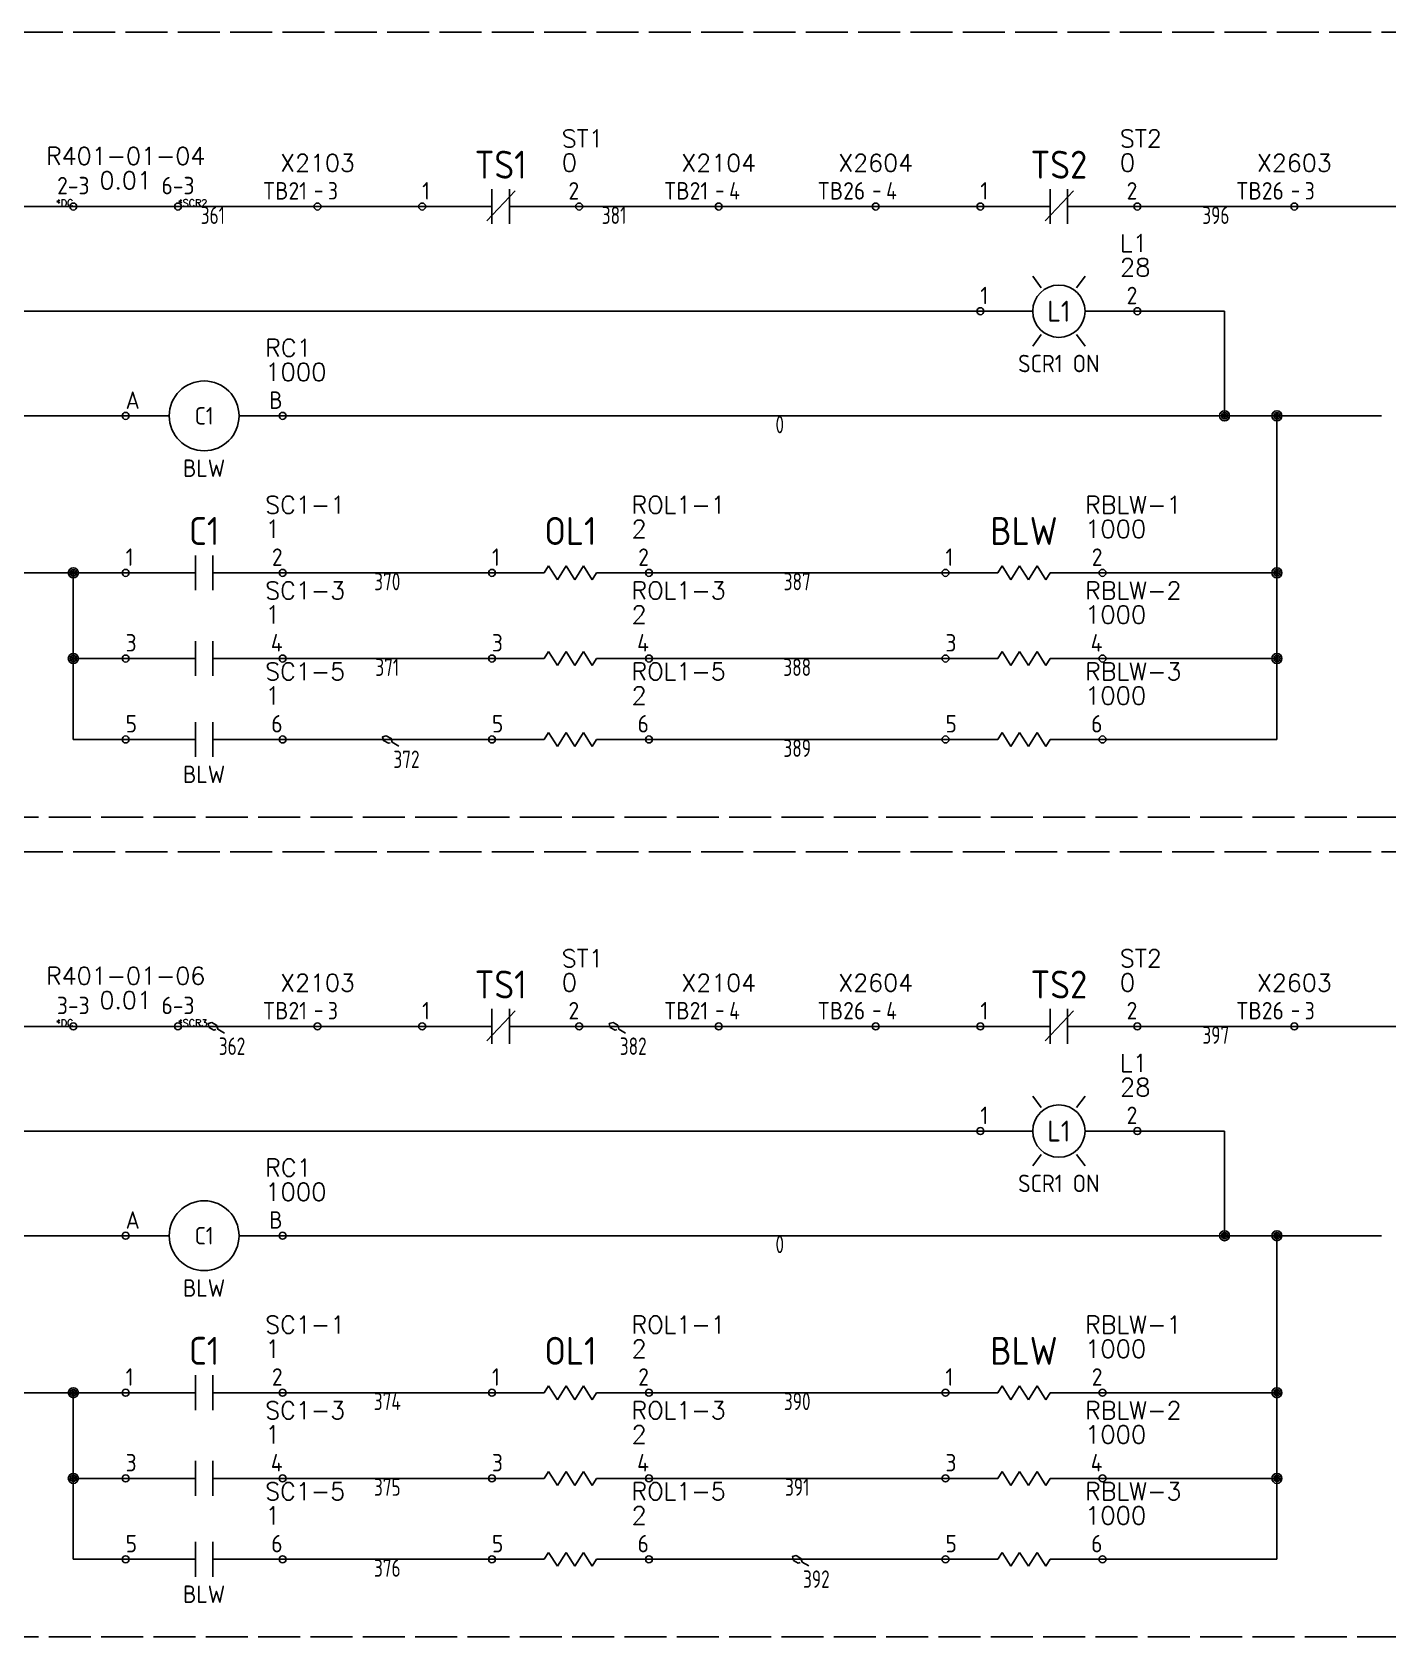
# Model space of a CAD drawing. Header units: millimetres. Extents: x -192 to 1556, y 0 to 646.
# Drawn here: x 221.6 to 415.9, y 275 to 505 of the extents above; entities that cross this region are included whole.
import ezdxf
from ezdxf.enums import TextEntityAlignment as Align

# ---------------------------------------------------------------- set-up
doc = ezdxf.new("R2010")
doc.units = ezdxf.units.MM
doc.header["$LTSCALE"] = 0.5
doc.linetypes.add('ACAD_ISO02W100', pattern=[15, 12, -3])
for name, color, linetype in [('LOCBOX', 7, 'ACAD_ISO02W100'), ('NETLIST', 50, 'Continuous'), ('SYMS', 7, 'Continuous'), ('WIREFIXED', 7, 'Continuous'), ('WIRENO', 7, 'Continuous'), ('WIRES', 7, 'Continuous')]:
    doc.layers.add(name, color=color, linetype=linetype)
doc.styles.get("Standard").update_dxf_attribs({"font": 'txt.shx', "bigfont": 'gbcbig.shx'})
doc.styles.add('WD_IEC', font='isocp2.shx', dxfattribs={"width": 0.9, "height": 4})

# ---------------------------------------------------------------- blocks, each defined once
blk = doc.blocks.new('CONTACT-NC')
for p, q in [((10, -2.5), (10, 2.5)), ((12.5, -2.5), (12.5, 2.5)), ((0, 0), (10, 0)), ((13.35, 2.25), (9.28, -2.05)), ((12.5, 0), (22.5, 0))]:
    blk.add_line(p, q)
for centre in [(0, 0), (22.5, 0)]:
    blk.add_circle(centre, 0.5)
at = {"style": 'WD_IEC', "flags": 1}
blk.add_attdef('LOC', text='', height=4, dxfattribs=at).set_placement((11.25, 11), align=Align.MIDDLE_CENTER)
at = {"style": 'WD_IEC'}
for tag, height, p in [('TAG1', 4, (11.25, 6)), ('DESC1', 2.5, (11.25, -5))]:
    blk.add_attdef(tag, text='', height=height, dxfattribs=at).set_placement(p, align=Align.MIDDLE_CENTER)
for tag, p, height, flags in [('TERM01', (0, 1), 2.5, 8), ('X4TERM01', (0, 0), 0.64, 1), ('X1TERM02', (22.5, 0), 0.64, 1)]:
    blk.add_attdef(tag, p, '', height=height, dxfattribs=dict(at, flags=flags))
at = {"style": 'WD_IEC', "flags": 8}
blk.add_attdef('TERM02', text='', height=2.5, dxfattribs=at).set_placement((22.5, 1), align=Align.RIGHT)
at = {"layer": 'NETLIST'}
for tag, p, height in [('NETTAG', (20, 8.5), 2.5), ('NETVALUE', (20, 5), 2.56)]:
    blk.add_attdef(tag, p, '', height=height, dxfattribs=at)
blk = doc.blocks.new('TBH-1')
blk.add_line((-0.33, 2.17), (0.65, 2.17))
blk.add_circle((0, 0), 0.5)
at = {"style": 'WD_IEC', "flags": 1}
blk.add_attdef('LOC', text='', height=4, dxfattribs=at).set_placement((-15, 7.5), align=Align.MIDDLE_LEFT)
at = {"style": 'WD_IEC'}
blk.add_attdef('TAG1', text='', height=2.5, dxfattribs=at).set_placement((-1.5, 1), align=Align.RIGHT)
at = {"style": 'WD_IEC', "width": 0.9}
blk.add_attdef('TERM01', (1.5, 1), '', height=2.5, dxfattribs=at)
at = {"style": 'WD_IEC', "flags": 1}
blk.add_attdef('X1TERM01', (0, 0), '', height=0.5, dxfattribs=at)
at = {"layer": 'NETLIST'}
for tag, p in [('NETTAG', (0, 5)), ('NETVALUE', (0, -2.5))]:
    blk.add_attdef(tag, text='', height=2.5, dxfattribs=at).set_placement(p, align=Align.CENTER)
blk = doc.blocks.new('INTERCONNECT-H1')
blk.add_line((-2.5, 0), (12.5, 0))
for centre in [(-2.5, 0), (12.5, 0)]:
    blk.add_circle(centre, 0.5)
at = {"style": 'WD_IEC', "flags": 1}
for tag, height, p in [('LOC', 4, (5, 10)), ('TAG1', 4, (-2.43, 3.16)), ('DESC1', 2.5, (5, -2.5))]:
    blk.add_attdef(tag, text='', height=height, dxfattribs=at).set_placement(p, align=Align.MIDDLE_CENTER)
at = {"style": 'WD_IEC', "flags": 8}
for tag, p in [('TERM01', (-2.5, 1)), ('TERM02', (12.5, 1))]:
    blk.add_attdef(tag, text='', height=2.5, dxfattribs=at).set_placement(p, align=Align.BOTTOM_CENTER)
at = {"style": 'WD_IEC', "flags": 1}
blk.add_attdef('X4TERM01', (-2.5, 0), '', height=0.5, dxfattribs=at)
blk.add_attdef('X1TERM02', text='', height=0.5, dxfattribs=at).set_placement((12.5, 0), align=Align.RIGHT)
at = {"layer": 'NETLIST'}
for tag, p in [('NETTAG', (5, 6)), ('NETVALUE', (5, 2.5))]:
    blk.add_attdef(tag, text='', height=2.5, dxfattribs=at).set_placement(p, align=Align.CENTER)
blk.add_attdef('X4TERMDESC01', text='', height=1, dxfattribs=at).set_placement((-2.5, 0), align=Align.RIGHT)
blk.add_attdef('X1TERMDESC02', (12.5, 0), '', height=1, dxfattribs=at)
blk = doc.blocks.new('LAMP-1')
for p, q in [((7.5, 5), (8.73, 3.36)), ((13.77, 3.36), (15, 5)), ((0, 0), (7.5, 0)), ((15, 0), (22.5, 0)), ((7.5, -5), (8.73, -3.36)), ((13.77, -3.36), (15, -5))]:
    blk.add_line(p, q)
for centre, radius in [((11.25, 0), 3.75), ((0, 0), 0.5), ((22.5, 0), 0.5)]:
    blk.add_circle(centre, radius)
at = {"style": 'WD_IEC', "flags": 1}
blk.add_attdef('LOC', text='', height=4, dxfattribs=at).set_placement((11.25, 11), align=Align.MIDDLE_CENTER)
at = {"style": 'WD_IEC'}
for tag, p, height, flags in [('TERM01', (0, 1), 2.5, 8), ('X4TERM01', (0, 0), 0.64, 1), ('X1TERM02', (22.5, 0), 0.64, 1)]:
    blk.add_attdef(tag, p, '', height=height, dxfattribs=dict(at, flags=flags))
at = {"style": 'WD_IEC', "flags": 8}
blk.add_attdef('TERM02', text='', height=2.5, dxfattribs=at).set_placement((22.5, 1), align=Align.RIGHT)
at = {"style": 'WD_IEC'}
for tag, height, p in [('TAG1', 3, (11.25, 0)), ('DESC1', 2.5, (11.25, -7.5))]:
    blk.add_attdef(tag, text='', height=height, dxfattribs=at).set_placement(p, align=Align.MIDDLE_CENTER)
at = {"layer": 'NETLIST'}
for tag, p, height in [('NETTAG', (20, 8.5), 2.5), ('NETVALUE', (20, 5), 2.56)]:
    blk.add_attdef(tag, p, '', height=height, dxfattribs=at)
blk = doc.blocks.new('CONTACTOR-H')
for p, q in [((0, 0), (6.25, 0)), ((16.25, 0), (22.5, 0))]:
    blk.add_line(p, q)
for centre, radius in [((11.25, 0), 5), ((0, 0), 0.5), ((22.5, 0), 0.5)]:
    blk.add_circle(centre, radius)
at = {"style": 'WD_IEC', "flags": 1}
blk.add_attdef('LOC', text='', height=4, dxfattribs=at).set_placement((11.25, 8.5), align=Align.MIDDLE_CENTER)
at = {"style": 'WD_IEC'}
for tag, p, height, flags in [('TERM01', (0, 1), 2.5, 8), ('X4TERM01', (0, 0), 0.64, 1), ('X1TERM02', (22.5, 0), 0.64, 1)]:
    blk.add_attdef(tag, p, '', height=height, dxfattribs=dict(at, flags=flags))
at = {"style": 'WD_IEC', "flags": 8}
blk.add_attdef('TERM02', text='', height=2.5, dxfattribs=at).set_placement((22.5, 1), align=Align.RIGHT)
at = {"style": 'WD_IEC'}
for tag, height, p in [('TAG1', 4, (11.25, 0)), ('DESC1', 2.5, (11.25, -7.5))]:
    blk.add_attdef(tag, text='', height=height, dxfattribs=at).set_placement(p, align=Align.MIDDLE_CENTER)
at = {"layer": 'NETLIST'}
for tag, p, height in [('NETTAG', (20, 8.5), 2.5), ('NETVALUE', (20, 5), 2.56)]:
    blk.add_attdef(tag, p, '', height=height, dxfattribs=at)
blk = doc.blocks.new('CONTACT-NO')
for p, q in [((12.5, -2.5), (12.5, 2.5)), ((15, -2.5), (15, 2.5)), ((2.5, 0), (12.5, 0)), ((15, 0), (25, 0))]:
    blk.add_line(p, q)
for centre in [(2.5, 0), (25, 0)]:
    blk.add_circle(centre, 0.5)
at = {"style": 'WD_IEC', "flags": 1}
blk.add_attdef('LOC', text='', height=4, dxfattribs=at).set_placement((13.75, 11), align=Align.MIDDLE_CENTER)
at = {"style": 'WD_IEC'}
for tag, height, p in [('TAG1', 4, (13.75, 6)), ('DESC1', 2.5, (13.75, -5))]:
    blk.add_attdef(tag, text='', height=height, dxfattribs=at).set_placement(p, align=Align.MIDDLE_CENTER)
for tag, p, height, flags in [('TERM01', (2.5, 1), 2.5, 8), ('X4TERM01', (2.5, 0), 0.64, 1), ('X1TERM02', (25, 0), 0.64, 1)]:
    blk.add_attdef(tag, p, '', height=height, dxfattribs=dict(at, flags=flags))
at = {"style": 'WD_IEC', "flags": 8}
blk.add_attdef('TERM02', text='', height=2.5, dxfattribs=at).set_placement((25, 1), align=Align.RIGHT)
at = {"layer": 'NETLIST'}
for tag, p, height in [('NETTAG', (22.5, 8.5), 2.5), ('NETVALUE', (22.5, 5), 2.56)]:
    blk.add_attdef(tag, p, '', height=height, dxfattribs=at)
blk = doc.blocks.new('RESISTOR-1')
for p, q in [((0, 0), (7.5, 0)), ((7.5, 0), (8.12, 1)), ((8.12, 1), (9.38, -1)), ((9.38, -1), (10.62, 1)), ((10.62, 1), (11.88, -1)), ((11.88, -1), (13.12, 1)), ((13.12, 1), (14.38, -1)), ((14.38, -1), (15, 0)), ((15, 0), (22.5, 0))]:
    blk.add_line(p, q)
for centre in [(0, 0), (22.5, 0)]:
    blk.add_circle(centre, 0.5)
at = {"style": 'WD_IEC', "flags": 1}
blk.add_attdef('LOC', text='', height=4, dxfattribs=at).set_placement((11.25, 11), align=Align.MIDDLE_CENTER)
at = {"style": 'WD_IEC'}
for tag, height, p in [('TAG1', 4, (11.25, 6)), ('DESC1', 2.5, (10.75, -3))]:
    blk.add_attdef(tag, text='', height=height, dxfattribs=at).set_placement(p, align=Align.MIDDLE_CENTER)
for tag, p, height, flags in [('TERM01', (0, 1), 2.5, 8), ('X4TERM01', (0, 0), 0.64, 1), ('X1TERM02', (22.5, 0), 0.64, 1)]:
    blk.add_attdef(tag, p, '', height=height, dxfattribs=dict(at, flags=flags))
at = {"style": 'WD_IEC', "flags": 8}
blk.add_attdef('TERM02', text='', height=2.5, dxfattribs=at).set_placement((22.5, 1), align=Align.RIGHT)
at = {"layer": 'NETLIST'}
for tag, p, height in [('NETTAG', (20, 8.5), 2.5), ('NETVALUE', (20, 5), 2.56)]:
    blk.add_attdef(tag, p, '', height=height, dxfattribs=at)
blk = doc.blocks.new('WDDOT')
for radius in [0.72, 0.449, 0.223]:
    blk.add_circle((0, 0), radius)
blk = doc.blocks.new('WD_WNH2')
at = {"linetype": 'Continuous', "style": 'WD_IEC', "width": 0.8}
blk.add_attdef('WIRENO', text='', height=2.5, dxfattribs=at).set_placement((0, 0), align=Align.TOP_CENTER)
at = {"style": 'WD_IEC', "flags": 1}
for tag, p in [('W02USER', (0, -1.21)), ('W03USER', (0, -1.33)), ('W04USER', (0, -1.46)), ('W05USER', (0, -1.58)), ('W06USER', (0, -1.71)), ('W07USER', (0, -1.83)), ('W08USER', (0, -1.96)), ('W09USER', (0, -2.08)), ('W01USER', (0, -1.08)), ('W10USER', (0, -2.21))]:
    blk.add_attdef(tag, text='', height=0.08, dxfattribs=at).set_placement(p, align=Align.CENTER)

msp = doc.modelspace()

# ---------------------------------------------------------------- linework, layer by layer
at = {"layer": 'LOCBOX'}
for points in [[(-192.5, 505), (980, 505), (980, 392.5), (-192.5, 392.5)], [(-192.5, 387.5), (980, 387.5), (980, 275), (-192.5, 275)]]:
    msp.add_lwpolyline(points, close=True, dxfattribs=at)
at = {"layer": 'WIRENO'}
for points in [[(274.15, 402.67), (273.19, 403.22), (273.04, 403.76), (272.35, 404.16), (271.81, 404.01), (271.96, 403.47), (272.65, 403.08), (272.92, 403.15)], [(249.15, 361.55), (248.19, 362.1), (248.04, 362.65), (247.35, 363.04), (246.81, 362.9), (246.96, 362.35), (247.65, 361.96), (247.92, 362.03)], [(306.65, 361.55), (305.69, 362.1), (305.54, 362.65), (304.85, 363.04), (304.31, 362.9), (304.46, 362.35), (305.15, 361.96), (305.42, 362.03)], [(332.9, 285.17), (331.94, 285.72), (331.79, 286.26), (331.1, 286.66), (330.56, 286.51), (330.71, 285.97), (331.4, 285.58), (331.67, 285.65)]]:
    msp.add_lwpolyline(points, dxfattribs=at)
at = {"layer": 'WIRES'}
for p, q in [((207.5, 480), (227.5, 480)), ((252.5, 480), (242.5, 480)), ((262.5, 480), (252.5, 480)), ((277.5, 480), (262.5, 480)), ((310, 480), (300, 480)), ((320, 480), (310, 480)), ((342.5, 480), (320, 480)), ((357.5, 480), (342.5, 480)), ((402.5, 480), (380, 480)), ((425, 480), (402.5, 480)), ((357.5, 465), (155, 465)), ((380, 465), (392.5, 465)), ((392.5, 465), (392.5, 450)), ((192.5, 450), (235, 450)), ((257.5, 450), (400, 450)), ((400, 450), (400, 447.5)), ((400, 450), (415, 450)), ((400, 447.5), (400, 427.5)), ((162.5, 427.5), (235, 427.5)), ((227.5, 415.22), (227.5, 427.5)), ((257.5, 427.5), (287.5, 427.5)), ((310, 427.5), (352.5, 427.5)), ((400, 427.5), (375, 427.5)), ((400, 427.5), (400, 415.22)), ((235, 415.22), (227.5, 415.22)), ((227.5, 407.5), (227.5, 415.22)), ((257.5, 415.22), (287.5, 415.22)), ((310, 415.22), (352.5, 415.22)), ((400, 415.22), (375, 415.22)), ((400, 415.22), (400, 403.62)), ((227.5, 403.62), (227.5, 407.5)), ((235, 403.62), (227.5, 403.62)), ((257.5, 403.62), (287.5, 403.62)), ((310, 403.62), (352.5, 403.62)), ((400, 403.62), (375, 403.62)), ((207.5, 362.5), (227.5, 362.5)), ((252.5, 362.5), (242.5, 362.5)), ((262.5, 362.5), (252.5, 362.5)), ((277.5, 362.5), (262.5, 362.5)), ((310, 362.5), (300, 362.5)), ((320, 362.5), (310, 362.5)), ((342.5, 362.5), (320, 362.5)), ((357.5, 362.5), (342.5, 362.5)), ((402.5, 362.5), (380, 362.5)), ((425, 362.5), (402.5, 362.5)), ((357.5, 347.5), (155, 347.5)), ((380, 347.5), (392.5, 347.5)), ((392.5, 347.5), (392.5, 332.5)), ((192.5, 332.5), (235, 332.5)), ((257.5, 332.5), (400, 332.5)), ((400, 332.5), (400, 330)), ((400, 332.5), (415, 332.5)), ((400, 330), (400, 310)), ((162.5, 310), (235, 310)), ((227.5, 297.72), (227.5, 310)), ((257.5, 310), (287.5, 310)), ((310, 310), (352.5, 310)), ((400, 310), (375, 310)), ((400, 310), (400, 297.72)), ((235, 297.72), (227.5, 297.72)), ((227.5, 290), (227.5, 297.72)), ((257.5, 297.72), (287.5, 297.72)), ((310, 297.72), (352.5, 297.72)), ((400, 297.72), (375, 297.72)), ((400, 297.72), (400, 286.12)), ((227.5, 286.12), (227.5, 290)), ((235, 286.12), (227.5, 286.12)), ((257.5, 286.12), (287.5, 286.12)), ((310, 286.12), (352.5, 286.12)), ((400, 286.12), (375, 286.12))]:
    msp.add_line(p, q, dxfattribs=at)

# ---------------------------------------------------------------- block references
ref = msp.add_blockref('CONTACT-NC', (277.5, 480))
ref.add_attrib('TERM02', '2', dxfattribs={"height": 2.5, "style": 'WD_IEC'}).set_placement((300, 481), align=Align.RIGHT)
ref.add_attrib('TERM01', '1', (277.5, 481), dxfattribs={"height": 2.5, "style": 'WD_IEC'})
ref.add_attrib('TAG1', 'TS1', dxfattribs={"height": 4, "style": 'WD_IEC'}).set_placement((288.75, 486), align=Align.MIDDLE_CENTER)
ref.add_attrib('NETVALUE', '0', (297.5, 485), dxfattribs={"layer": 'NETLIST', "height": 2.56})
ref.add_attrib('NETTAG', 'ST1', (297.5, 488.5), dxfattribs={"layer": 'NETLIST', "height": 2.5})
ref = msp.add_blockref('CONTACT-NC', (357.5, 480))
ref.add_attrib('TERM02', '2', dxfattribs={"height": 2.5, "style": 'WD_IEC'}).set_placement((380, 481), align=Align.RIGHT)
ref.add_attrib('TERM01', '1', (357.5, 481), dxfattribs={"height": 2.5, "style": 'WD_IEC'})
ref.add_attrib('TAG1', 'TS2', dxfattribs={"height": 4, "style": 'WD_IEC'}).set_placement((368.75, 486), align=Align.MIDDLE_CENTER)
ref.add_attrib('NETVALUE', '0', (377.5, 485), dxfattribs={"layer": 'NETLIST', "height": 2.56})
ref.add_attrib('NETTAG', 'ST2', (377.5, 488.5), dxfattribs={"layer": 'NETLIST', "height": 2.5})
ref = msp.add_blockref('INTERCONNECT-H1', (230, 480))
ref.add_attrib('TERM02', '6-3', dxfattribs={"height": 2.5, "style": 'WD_IEC'}).set_placement((242.5, 481), align=Align.BOTTOM_CENTER)
ref.add_attrib('TERM01', '2-3', dxfattribs={"height": 2.5, "style": 'WD_IEC'}).set_placement((227.5, 481), align=Align.BOTTOM_CENTER)
ref.add_attrib('NETVALUE', '0.01', dxfattribs={"layer": 'NETLIST', "height": 2.5}).set_placement((235, 482.5), align=Align.CENTER)
ref.add_attrib('NETTAG', 'R401-01-04', dxfattribs={"layer": 'NETLIST', "height": 2.5}).set_placement((235, 486), align=Align.CENTER)
ref.add_attrib('X4TERMDESC01', '*DC', dxfattribs={"layer": 'NETLIST', "height": 1}).set_placement((227.5, 480), align=Align.RIGHT)
ref.add_attrib('X1TERMDESC02', '*SCR2', (242.5, 480), dxfattribs={"layer": 'NETLIST', "height": 1})
for p, values in [((262.5, 480), {'TAG1': 'TB21', 'TERM01': '3', 'NETTAG': 'X2103'}), ((320, 480), {'TAG1': 'TB21', 'TERM01': '4', 'NETTAG': 'X2104'}), ((342.5, 480), {'TAG1': 'TB26', 'TERM01': '4', 'NETTAG': 'X2604'}), ((402.5, 480), {'TAG1': 'TB26', 'TERM01': '3', 'NETTAG': 'X2603'}), ((262.5, 362.5), {'TAG1': 'TB21', 'TERM01': '3', 'NETTAG': 'X2103'}), ((320, 362.5), {'TAG1': 'TB21', 'TERM01': '4', 'NETTAG': 'X2104'}), ((342.5, 362.5), {'TAG1': 'TB26', 'TERM01': '4', 'NETTAG': 'X2604'}), ((402.5, 362.5), {'TAG1': 'TB26', 'TERM01': '3', 'NETTAG': 'X2603'})]:
    msp.add_blockref('TBH-1', p).add_auto_attribs(values)
ref = msp.add_blockref('LAMP-1', (357.5, 465))
ref.add_attrib('TERM02', '2', dxfattribs={"height": 2.5, "style": 'WD_IEC'}).set_placement((380, 466), align=Align.RIGHT)
ref.add_attrib('TERM01', '1', (357.5, 466), dxfattribs={"height": 2.5, "style": 'WD_IEC'})
ref.add_attrib('DESC1', 'SCR1 ON', dxfattribs={"height": 2.5, "style": 'WD_IEC'}).set_placement((368.75, 457.5), align=Align.MIDDLE_CENTER)
ref.add_attrib('TAG1', 'L1', dxfattribs={"height": 3, "style": 'WD_IEC'}).set_placement((368.75, 465), align=Align.MIDDLE_CENTER)
ref.add_attrib('NETVALUE', '28', (377.5, 470), dxfattribs={"layer": 'NETLIST', "height": 2.56})
ref.add_attrib('NETTAG', 'L1', (377.5, 473.5), dxfattribs={"layer": 'NETLIST', "height": 2.5})
ref = msp.add_blockref('CONTACTOR-H', (235, 450))
ref.add_attrib('TERM02', 'B', dxfattribs={"height": 2.5, "style": 'WD_IEC'}).set_placement((257.5, 451), align=Align.RIGHT)
ref.add_attrib('TERM01', 'A', (235, 451), dxfattribs={"height": 2.5, "style": 'WD_IEC'})
ref.add_attrib('DESC1', 'BLW', dxfattribs={"height": 2.5, "style": 'WD_IEC'}).set_placement((246.25, 442.5), align=Align.MIDDLE_CENTER)
ref.add_attrib('TAG1', 'C1', dxfattribs={"height": 2.5, "style": 'WD_IEC'}).set_placement((246.25, 450), align=Align.MIDDLE_CENTER)
ref.add_attrib('NETVALUE', '1000', (255, 455), dxfattribs={"layer": 'NETLIST', "height": 2.56})
ref.add_attrib('NETTAG', 'RC1', (255, 458.5), dxfattribs={"layer": 'NETLIST', "height": 2.5})
ref = msp.add_blockref('CONTACT-NO', (232.5, 427.5))
ref.add_attrib('NETTAG', 'SC1-1', (255, 436), dxfattribs={"layer": 'NETLIST', "height": 2.5})
ref.add_attrib('NETVALUE', '1', (255, 432.5), dxfattribs={"layer": 'NETLIST', "height": 2.56})
ref.add_attrib('TAG1', 'C1', dxfattribs={"height": 4, "style": 'WD_IEC'}).set_placement((246.25, 433.5), align=Align.MIDDLE_CENTER)
ref.add_attrib('TERM01', '1', (235, 428.5), dxfattribs={"height": 2.5, "style": 'WD_IEC'})
ref.add_attrib('TERM02', '2', dxfattribs={"height": 2.5, "style": 'WD_IEC'}).set_placement((257.5, 428.5), align=Align.RIGHT)
ref = msp.add_blockref('RESISTOR-1', (287.5, 427.5))
ref.add_attrib('NETTAG', 'ROL1-1', (307.5, 436), dxfattribs={"layer": 'NETLIST', "height": 2.5})
ref.add_attrib('NETVALUE', '2', (307.5, 432.5), dxfattribs={"layer": 'NETLIST', "height": 2.56})
ref.add_attrib('TAG1', 'OL1', dxfattribs={"height": 4, "style": 'WD_IEC'}).set_placement((298.75, 433.5), align=Align.MIDDLE_CENTER)
ref.add_attrib('TERM01', '1', (287.5, 428.5), dxfattribs={"height": 2.5, "style": 'WD_IEC'})
ref.add_attrib('TERM02', '2', dxfattribs={"height": 2.5, "style": 'WD_IEC'}).set_placement((310, 428.5), align=Align.RIGHT)
ref = msp.add_blockref('RESISTOR-1', (352.5, 427.5))
ref.add_attrib('NETTAG', 'RBLW-1', (372.5, 436), dxfattribs={"layer": 'NETLIST', "height": 2.5})
ref.add_attrib('NETVALUE', '1000', (372.5, 432.5), dxfattribs={"layer": 'NETLIST', "height": 2.56})
ref.add_attrib('TAG1', 'BLW', dxfattribs={"height": 4, "style": 'WD_IEC'}).set_placement((363.75, 433.5), align=Align.MIDDLE_CENTER)
ref.add_attrib('TERM01', '1', (352.5, 428.5), dxfattribs={"height": 2.5, "style": 'WD_IEC'})
ref.add_attrib('TERM02', '2', dxfattribs={"height": 2.5, "style": 'WD_IEC'}).set_placement((375, 428.5), align=Align.RIGHT)
ref = msp.add_blockref('CONTACT-NO', (232.5, 415.22))
ref.add_attrib('NETTAG', 'SC1-3', (255, 423.72), dxfattribs={"layer": 'NETLIST', "height": 2.5})
ref.add_attrib('NETVALUE', '1', (255, 420.22), dxfattribs={"layer": 'NETLIST', "height": 2.56})
ref.add_attrib('TERM01', '3', (235, 416.22), dxfattribs={"height": 2.5, "style": 'WD_IEC'})
ref.add_attrib('TERM02', '4', dxfattribs={"height": 2.5, "style": 'WD_IEC'}).set_placement((257.5, 416.22), align=Align.RIGHT)
ref = msp.add_blockref('RESISTOR-1', (287.5, 415.22))
ref.add_attrib('NETTAG', 'ROL1-3', (307.5, 423.72), dxfattribs={"layer": 'NETLIST', "height": 2.5})
ref.add_attrib('NETVALUE', '2', (307.5, 420.22), dxfattribs={"layer": 'NETLIST', "height": 2.56})
ref.add_attrib('TERM01', '3', (287.5, 416.22), dxfattribs={"height": 2.5, "style": 'WD_IEC'})
ref.add_attrib('TERM02', '4', dxfattribs={"height": 2.5, "style": 'WD_IEC'}).set_placement((310, 416.22), align=Align.RIGHT)
ref = msp.add_blockref('RESISTOR-1', (352.5, 415.22))
ref.add_attrib('NETTAG', 'RBLW-2', (372.5, 423.72), dxfattribs={"layer": 'NETLIST', "height": 2.5})
ref.add_attrib('NETVALUE', '1000', (372.5, 420.22), dxfattribs={"layer": 'NETLIST', "height": 2.56})
ref.add_attrib('TERM01', '3', (352.5, 416.22), dxfattribs={"height": 2.5, "style": 'WD_IEC'})
ref.add_attrib('TERM02', '4', dxfattribs={"height": 2.5, "style": 'WD_IEC'}).set_placement((375, 416.22), align=Align.RIGHT)
ref = msp.add_blockref('CONTACT-NO', (232.5, 403.62))
ref.add_attrib('NETTAG', 'SC1-5', (255, 412.12), dxfattribs={"layer": 'NETLIST', "height": 2.5})
ref.add_attrib('NETVALUE', '1', (255, 408.62), dxfattribs={"layer": 'NETLIST', "height": 2.56})
ref.add_attrib('DESC1', 'BLW', dxfattribs={"height": 2.5, "style": 'WD_IEC'}).set_placement((246.25, 398.62), align=Align.MIDDLE_CENTER)
ref.add_attrib('TERM01', '5', (235, 404.62), dxfattribs={"height": 2.5, "style": 'WD_IEC'})
ref.add_attrib('TERM02', '6', dxfattribs={"height": 2.5, "style": 'WD_IEC'}).set_placement((257.5, 404.62), align=Align.RIGHT)
ref = msp.add_blockref('RESISTOR-1', (287.5, 403.62))
ref.add_attrib('NETTAG', 'ROL1-5', (307.5, 412.12), dxfattribs={"layer": 'NETLIST', "height": 2.5})
ref.add_attrib('NETVALUE', '2', (307.5, 408.62), dxfattribs={"layer": 'NETLIST', "height": 2.56})
ref.add_attrib('TERM01', '5', (287.5, 404.62), dxfattribs={"height": 2.5, "style": 'WD_IEC'})
ref.add_attrib('TERM02', '6', dxfattribs={"height": 2.5, "style": 'WD_IEC'}).set_placement((310, 404.62), align=Align.RIGHT)
ref = msp.add_blockref('RESISTOR-1', (352.5, 403.62))
ref.add_attrib('NETTAG', 'RBLW-3', (372.5, 412.12), dxfattribs={"layer": 'NETLIST', "height": 2.5})
ref.add_attrib('NETVALUE', '1000', (372.5, 408.62), dxfattribs={"layer": 'NETLIST', "height": 2.56})
ref.add_attrib('TERM01', '5', (352.5, 404.62), dxfattribs={"height": 2.5, "style": 'WD_IEC'})
ref.add_attrib('TERM02', '6', dxfattribs={"height": 2.5, "style": 'WD_IEC'}).set_placement((375, 404.62), align=Align.RIGHT)
ref = msp.add_blockref('CONTACT-NC', (277.5, 362.5))
ref.add_attrib('TERM02', '2', dxfattribs={"height": 2.5, "style": 'WD_IEC'}).set_placement((300, 363.5), align=Align.RIGHT)
ref.add_attrib('TERM01', '1', (277.5, 363.5), dxfattribs={"height": 2.5, "style": 'WD_IEC'})
ref.add_attrib('TAG1', 'TS1', dxfattribs={"height": 4, "style": 'WD_IEC'}).set_placement((288.75, 368.5), align=Align.MIDDLE_CENTER)
ref.add_attrib('NETVALUE', '0', (297.5, 367.5), dxfattribs={"layer": 'NETLIST', "height": 2.56})
ref.add_attrib('NETTAG', 'ST1', (297.5, 371), dxfattribs={"layer": 'NETLIST', "height": 2.5})
ref = msp.add_blockref('CONTACT-NC', (357.5, 362.5))
ref.add_attrib('TERM02', '2', dxfattribs={"height": 2.5, "style": 'WD_IEC'}).set_placement((380, 363.5), align=Align.RIGHT)
ref.add_attrib('TERM01', '1', (357.5, 363.5), dxfattribs={"height": 2.5, "style": 'WD_IEC'})
ref.add_attrib('TAG1', 'TS2', dxfattribs={"height": 4, "style": 'WD_IEC'}).set_placement((368.75, 368.5), align=Align.MIDDLE_CENTER)
ref.add_attrib('NETVALUE', '0', (377.5, 367.5), dxfattribs={"layer": 'NETLIST', "height": 2.56})
ref.add_attrib('NETTAG', 'ST2', (377.5, 371), dxfattribs={"layer": 'NETLIST', "height": 2.5})
ref = msp.add_blockref('INTERCONNECT-H1', (230, 362.5))
ref.add_attrib('TERM02', '6-3', dxfattribs={"height": 2.5, "style": 'WD_IEC'}).set_placement((242.5, 363.5), align=Align.BOTTOM_CENTER)
ref.add_attrib('TERM01', '3-3', dxfattribs={"height": 2.5, "style": 'WD_IEC'}).set_placement((227.5, 363.5), align=Align.BOTTOM_CENTER)
ref.add_attrib('NETVALUE', '0.01', dxfattribs={"layer": 'NETLIST', "height": 2.5}).set_placement((235, 365), align=Align.CENTER)
ref.add_attrib('NETTAG', 'R401-01-06', dxfattribs={"layer": 'NETLIST', "height": 2.5}).set_placement((235, 368.5), align=Align.CENTER)
ref.add_attrib('X4TERMDESC01', '*DC', dxfattribs={"layer": 'NETLIST', "height": 1}).set_placement((227.5, 362.5), align=Align.RIGHT)
ref.add_attrib('X1TERMDESC02', '*SCR3', (242.5, 362.5), dxfattribs={"layer": 'NETLIST', "height": 1})
ref = msp.add_blockref('LAMP-1', (357.5, 347.5))
ref.add_attrib('TERM02', '2', dxfattribs={"height": 2.5, "style": 'WD_IEC'}).set_placement((380, 348.5), align=Align.RIGHT)
ref.add_attrib('TERM01', '1', (357.5, 348.5), dxfattribs={"height": 2.5, "style": 'WD_IEC'})
ref.add_attrib('DESC1', 'SCR1 ON', dxfattribs={"height": 2.5, "style": 'WD_IEC'}).set_placement((368.75, 340), align=Align.MIDDLE_CENTER)
ref.add_attrib('TAG1', 'L1', dxfattribs={"height": 3, "style": 'WD_IEC'}).set_placement((368.75, 347.5), align=Align.MIDDLE_CENTER)
ref.add_attrib('NETVALUE', '28', (377.5, 352.5), dxfattribs={"layer": 'NETLIST', "height": 2.56})
ref.add_attrib('NETTAG', 'L1', (377.5, 356), dxfattribs={"layer": 'NETLIST', "height": 2.5})
ref = msp.add_blockref('CONTACTOR-H', (235, 332.5))
ref.add_attrib('TERM02', 'B', dxfattribs={"height": 2.5, "style": 'WD_IEC'}).set_placement((257.5, 333.5), align=Align.RIGHT)
ref.add_attrib('TERM01', 'A', (235, 333.5), dxfattribs={"height": 2.5, "style": 'WD_IEC'})
ref.add_attrib('DESC1', 'BLW', dxfattribs={"height": 2.5, "style": 'WD_IEC'}).set_placement((246.25, 325), align=Align.MIDDLE_CENTER)
ref.add_attrib('TAG1', 'C1', dxfattribs={"height": 2.5, "style": 'WD_IEC'}).set_placement((246.25, 332.5), align=Align.MIDDLE_CENTER)
ref.add_attrib('NETVALUE', '1000', (255, 337.5), dxfattribs={"layer": 'NETLIST', "height": 2.56})
ref.add_attrib('NETTAG', 'RC1', (255, 341), dxfattribs={"layer": 'NETLIST', "height": 2.5})
ref = msp.add_blockref('CONTACT-NO', (232.5, 310))
ref.add_attrib('NETTAG', 'SC1-1', (255, 318.5), dxfattribs={"layer": 'NETLIST', "height": 2.5})
ref.add_attrib('NETVALUE', '1', (255, 315), dxfattribs={"layer": 'NETLIST', "height": 2.56})
ref.add_attrib('TAG1', 'C1', dxfattribs={"height": 4, "style": 'WD_IEC'}).set_placement((246.25, 316), align=Align.MIDDLE_CENTER)
ref.add_attrib('TERM01', '1', (235, 311), dxfattribs={"height": 2.5, "style": 'WD_IEC'})
ref.add_attrib('TERM02', '2', dxfattribs={"height": 2.5, "style": 'WD_IEC'}).set_placement((257.5, 311), align=Align.RIGHT)
ref = msp.add_blockref('RESISTOR-1', (287.5, 310))
ref.add_attrib('NETTAG', 'ROL1-1', (307.5, 318.5), dxfattribs={"layer": 'NETLIST', "height": 2.5})
ref.add_attrib('NETVALUE', '2', (307.5, 315), dxfattribs={"layer": 'NETLIST', "height": 2.56})
ref.add_attrib('TAG1', 'OL1', dxfattribs={"height": 4, "style": 'WD_IEC'}).set_placement((298.75, 316), align=Align.MIDDLE_CENTER)
ref.add_attrib('TERM01', '1', (287.5, 311), dxfattribs={"height": 2.5, "style": 'WD_IEC'})
ref.add_attrib('TERM02', '2', dxfattribs={"height": 2.5, "style": 'WD_IEC'}).set_placement((310, 311), align=Align.RIGHT)
ref = msp.add_blockref('RESISTOR-1', (352.5, 310))
ref.add_attrib('NETTAG', 'RBLW-1', (372.5, 318.5), dxfattribs={"layer": 'NETLIST', "height": 2.5})
ref.add_attrib('NETVALUE', '1000', (372.5, 315), dxfattribs={"layer": 'NETLIST', "height": 2.56})
ref.add_attrib('TAG1', 'BLW', dxfattribs={"height": 4, "style": 'WD_IEC'}).set_placement((363.75, 316), align=Align.MIDDLE_CENTER)
ref.add_attrib('TERM01', '1', (352.5, 311), dxfattribs={"height": 2.5, "style": 'WD_IEC'})
ref.add_attrib('TERM02', '2', dxfattribs={"height": 2.5, "style": 'WD_IEC'}).set_placement((375, 311), align=Align.RIGHT)
ref = msp.add_blockref('CONTACT-NO', (232.5, 297.72))
ref.add_attrib('NETTAG', 'SC1-3', (255, 306.22), dxfattribs={"layer": 'NETLIST', "height": 2.5})
ref.add_attrib('NETVALUE', '1', (255, 302.72), dxfattribs={"layer": 'NETLIST', "height": 2.56})
ref.add_attrib('TERM01', '3', (235, 298.72), dxfattribs={"height": 2.5, "style": 'WD_IEC'})
ref.add_attrib('TERM02', '4', dxfattribs={"height": 2.5, "style": 'WD_IEC'}).set_placement((257.5, 298.72), align=Align.RIGHT)
ref = msp.add_blockref('RESISTOR-1', (287.5, 297.72))
ref.add_attrib('NETTAG', 'ROL1-3', (307.5, 306.22), dxfattribs={"layer": 'NETLIST', "height": 2.5})
ref.add_attrib('NETVALUE', '2', (307.5, 302.72), dxfattribs={"layer": 'NETLIST', "height": 2.56})
ref.add_attrib('TERM01', '3', (287.5, 298.72), dxfattribs={"height": 2.5, "style": 'WD_IEC'})
ref.add_attrib('TERM02', '4', dxfattribs={"height": 2.5, "style": 'WD_IEC'}).set_placement((310, 298.72), align=Align.RIGHT)
ref = msp.add_blockref('RESISTOR-1', (352.5, 297.72))
ref.add_attrib('NETTAG', 'RBLW-2', (372.5, 306.22), dxfattribs={"layer": 'NETLIST', "height": 2.5})
ref.add_attrib('NETVALUE', '1000', (372.5, 302.72), dxfattribs={"layer": 'NETLIST', "height": 2.56})
ref.add_attrib('TERM01', '3', (352.5, 298.72), dxfattribs={"height": 2.5, "style": 'WD_IEC'})
ref.add_attrib('TERM02', '4', dxfattribs={"height": 2.5, "style": 'WD_IEC'}).set_placement((375, 298.72), align=Align.RIGHT)
ref = msp.add_blockref('CONTACT-NO', (232.5, 286.12))
ref.add_attrib('NETTAG', 'SC1-5', (255, 294.62), dxfattribs={"layer": 'NETLIST', "height": 2.5})
ref.add_attrib('NETVALUE', '1', (255, 291.12), dxfattribs={"layer": 'NETLIST', "height": 2.56})
ref.add_attrib('DESC1', 'BLW', dxfattribs={"height": 2.5, "style": 'WD_IEC'}).set_placement((246.25, 281.12), align=Align.MIDDLE_CENTER)
ref.add_attrib('TERM01', '5', (235, 287.12), dxfattribs={"height": 2.5, "style": 'WD_IEC'})
ref.add_attrib('TERM02', '6', dxfattribs={"height": 2.5, "style": 'WD_IEC'}).set_placement((257.5, 287.12), align=Align.RIGHT)
ref = msp.add_blockref('RESISTOR-1', (287.5, 286.12))
ref.add_attrib('NETTAG', 'ROL1-5', (307.5, 294.62), dxfattribs={"layer": 'NETLIST', "height": 2.5})
ref.add_attrib('NETVALUE', '2', (307.5, 291.12), dxfattribs={"layer": 'NETLIST', "height": 2.56})
ref.add_attrib('TERM01', '5', (287.5, 287.12), dxfattribs={"height": 2.5, "style": 'WD_IEC'})
ref.add_attrib('TERM02', '6', dxfattribs={"height": 2.5, "style": 'WD_IEC'}).set_placement((310, 287.12), align=Align.RIGHT)
ref = msp.add_blockref('RESISTOR-1', (352.5, 286.12))
ref.add_attrib('NETTAG', 'RBLW-3', (372.5, 294.62), dxfattribs={"layer": 'NETLIST', "height": 2.5})
ref.add_attrib('NETVALUE', '1000', (372.5, 291.12), dxfattribs={"layer": 'NETLIST', "height": 2.56})
ref.add_attrib('TERM01', '5', (352.5, 287.12), dxfattribs={"height": 2.5, "style": 'WD_IEC'})
ref.add_attrib('TERM02', '6', dxfattribs={"height": 2.5, "style": 'WD_IEC'}).set_placement((375, 287.12), align=Align.RIGHT)
at = {"layer": 'SYMS'}
for p in [(392.5, 450), (400, 450), (227.5, 427.5), (400, 427.5), (227.5, 415.22), (400, 415.22), (392.5, 332.5), (400, 332.5), (227.5, 310), (400, 310), (227.5, 297.72), (400, 297.72)]:
    msp.add_blockref('WDDOT', p, dxfattribs=at)
at = {"layer": 'WIREFIXED'}
ref = msp.add_blockref('WD_WNH2', (328.75, 450), dxfattribs=at)
ref.add_attrib('WIRENOF', '0', dxfattribs={"linetype": 'Continuous', "height": 2.5, "style": 'WD_IEC', "width": 0.8}).set_placement((328.75, 450), align=Align.TOP_CENTER)
ref = msp.add_blockref('WD_WNH2', (328.75, 332.5), dxfattribs=at)
ref.add_attrib('WIRENOF', '0', dxfattribs={"linetype": 'Continuous', "height": 2.5, "style": 'WD_IEC', "width": 0.8}).set_placement((328.75, 332.5), align=Align.TOP_CENTER)
at = {"layer": 'WIRENO'}
ref = msp.add_blockref('WD_WNH2', (247.5, 480), dxfattribs=at)
ref.add_attrib('WIRENO', '361', dxfattribs={"linetype": 'Continuous', "height": 2.5, "style": 'WD_IEC', "width": 0.8}).set_placement((247.5, 480), align=Align.TOP_CENTER)
ref = msp.add_blockref('WD_WNH2', (305, 480), dxfattribs=at)
ref.add_attrib('WIRENO', '381', dxfattribs={"linetype": 'Continuous', "height": 2.5, "style": 'WD_IEC', "width": 0.8}).set_placement((305, 480), align=Align.TOP_CENTER)
ref = msp.add_blockref('WD_WNH2', (391.25, 480), dxfattribs=at)
ref.add_attrib('WIRENO', '396', dxfattribs={"linetype": 'Continuous', "height": 2.5, "style": 'WD_IEC', "width": 0.8}).set_placement((391.25, 480), align=Align.TOP_CENTER)
ref = msp.add_blockref('WD_WNH2', (272.5, 427.5), dxfattribs=at)
ref.add_attrib('WIRENO', '370', dxfattribs={"linetype": 'Continuous', "height": 2.5, "style": 'WD_IEC', "width": 0.8}).set_placement((272.5, 427.5), align=Align.TOP_CENTER)
ref = msp.add_blockref('WD_WNH2', (331.25, 427.5), dxfattribs=at)
ref.add_attrib('WIRENO', '387', dxfattribs={"linetype": 'Continuous', "height": 2.5, "style": 'WD_IEC', "width": 0.8}).set_placement((331.25, 427.5), align=Align.TOP_CENTER)
ref = msp.add_blockref('WD_WNH2', (272.5, 415.22), dxfattribs=at)
ref.add_attrib('WIRENO', '371', dxfattribs={"linetype": 'Continuous', "height": 2.5, "style": 'WD_IEC', "width": 0.8}).set_placement((272.5, 415.22), align=Align.TOP_CENTER)
ref = msp.add_blockref('WD_WNH2', (331.25, 415.22), dxfattribs=at)
ref.add_attrib('WIRENO', '388', dxfattribs={"linetype": 'Continuous', "height": 2.5, "style": 'WD_IEC', "width": 0.8}).set_placement((331.25, 415.22), align=Align.TOP_CENTER)
ref = msp.add_blockref('WD_WNH2', (331.25, 403.62), dxfattribs=at)
ref.add_attrib('WIRENO', '389', dxfattribs={"linetype": 'Continuous', "height": 2.5, "style": 'WD_IEC', "width": 0.8}).set_placement((331.25, 403.62), align=Align.TOP_CENTER)
ref = msp.add_blockref('WD_WNH2', (272.5, 403.62), dxfattribs=at)
ref.add_attrib('WIRENO', '372', dxfattribs={"linetype": 'Continuous', "height": 2.5, "style": 'WD_IEC', "width": 0.8}).set_placement((275.25, 402.03), align=Align.TOP_CENTER)
ref = msp.add_blockref('WD_WNH2', (391.25, 362.5), dxfattribs=at)
ref.add_attrib('WIRENO', '397', dxfattribs={"linetype": 'Continuous', "height": 2.5, "style": 'WD_IEC', "width": 0.8}).set_placement((391.25, 362.5), align=Align.TOP_CENTER)
ref = msp.add_blockref('WD_WNH2', (247.5, 362.5), dxfattribs=at)
ref.add_attrib('WIRENO', '362', dxfattribs={"linetype": 'Continuous', "height": 2.5, "style": 'WD_IEC', "width": 0.8}).set_placement((250.25, 360.91), align=Align.TOP_CENTER)
ref = msp.add_blockref('WD_WNH2', (305, 362.5), dxfattribs=at)
ref.add_attrib('WIRENO', '382', dxfattribs={"linetype": 'Continuous', "height": 2.5, "style": 'WD_IEC', "width": 0.8}).set_placement((307.75, 360.91), align=Align.TOP_CENTER)
ref = msp.add_blockref('WD_WNH2', (272.5, 310), dxfattribs=at)
ref.add_attrib('WIRENO', '374', dxfattribs={"linetype": 'Continuous', "height": 2.5, "style": 'WD_IEC', "width": 0.8}).set_placement((272.5, 310), align=Align.TOP_CENTER)
ref = msp.add_blockref('WD_WNH2', (331.25, 310), dxfattribs=at)
ref.add_attrib('WIRENO', '390', dxfattribs={"linetype": 'Continuous', "height": 2.5, "style": 'WD_IEC', "width": 0.8}).set_placement((331.25, 310), align=Align.TOP_CENTER)
ref = msp.add_blockref('WD_WNH2', (272.5, 297.72), dxfattribs=at)
ref.add_attrib('WIRENO', '375', dxfattribs={"linetype": 'Continuous', "height": 2.5, "style": 'WD_IEC', "width": 0.8}).set_placement((272.5, 297.72), align=Align.TOP_CENTER)
ref = msp.add_blockref('WD_WNH2', (331.25, 297.72), dxfattribs=at)
ref.add_attrib('WIRENO', '391', dxfattribs={"linetype": 'Continuous', "height": 2.5, "style": 'WD_IEC', "width": 0.8}).set_placement((331.25, 297.72), align=Align.TOP_CENTER)
ref = msp.add_blockref('WD_WNH2', (272.5, 286.12), dxfattribs=at)
ref.add_attrib('WIRENO', '376', dxfattribs={"linetype": 'Continuous', "height": 2.5, "style": 'WD_IEC', "width": 0.8}).set_placement((272.5, 286.12), align=Align.TOP_CENTER)
ref = msp.add_blockref('WD_WNH2', (331.25, 286.12), dxfattribs=at)
ref.add_attrib('WIRENO', '392', dxfattribs={"linetype": 'Continuous', "height": 2.5, "style": 'WD_IEC', "width": 0.8}).set_placement((334, 284.53), align=Align.TOP_CENTER)

doc.saveas('drawing.dxf')
